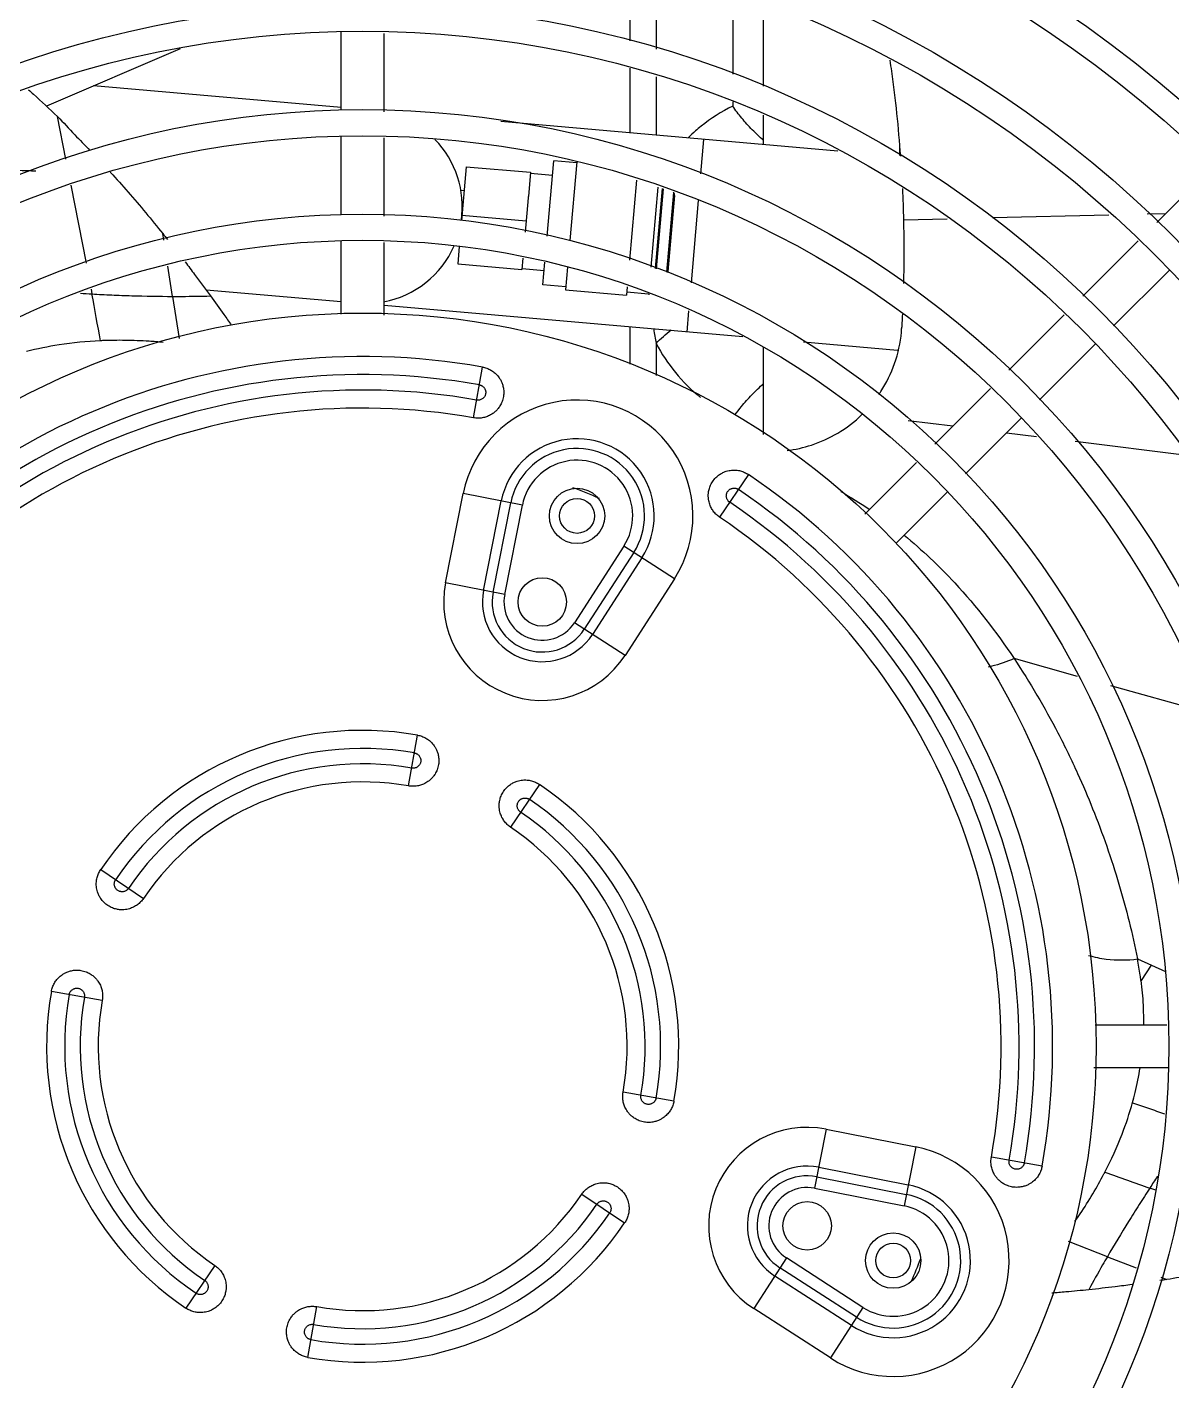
# Model space of a CAD drawing. Header units: metres. Extents: x -367 to 374, y -238 to 224.
# Drawn here: x 347.6342 to 347.7656, y 176.5166 to 176.672 of the extents above; entities that cross this region are included whole.
import ezdxf
from ezdxf.enums import TextEntityAlignment as Align

# ---------------------------------------------------------------- set-up
doc = ezdxf.new("R2010")
doc.units = ezdxf.units.M
for name, color, linetype in [('ELE-ALIMENTADORES', 160, 'Continuous'), ('LA_BAU_BASES GERAIS_R00$0$ARQ-XREF-ATT', 8, 'Continuous'), ('LA_BAU_BASES GERAIS_R00$0$BASE', 253, 'Continuous'), ('LA_BAU_BASES GERAIS_R00$0$dutos', 31, 'Continuous')]:
    doc.layers.add(name, color=color, linetype=linetype)
doc.styles.add('LA_BAU_BASES GERAIS_R00$0$R60-125-RS', font='romans.shx', dxfattribs={"height": 0.19})
doc.styles.add('LA_BAU_BASES GERAIS_R00$0$R80-100-RS', font='romans.shx', dxfattribs={"height": 0.203})

# ---------------------------------------------------------------- blocks, each defined once
blk = doc.blocks.new('LA_BAU_BASES GERAIS_R00$0$A$C2E3D5B4E')
at = {"layer": 'LA_BAU_BASES GERAIS_R00$0$dutos', "color": 251}
for p, q in [((-19.04662414992026, -1.270254784351152), (-19.04662414992026, -1.279582941322985)), ((-19.04361894779549, -1.271118667600319), (-19.04361894714521, -1.280564435826534)), ((-19.03482820837462, -1.273989709280556), (-19.03482820837462, -1.283435477293722)), ((-19.03129267446866, -1.284785003466311), (-19.03129267446866, -1.275144409097891)), ((-19.07973150923362, -1.287538626873754), (-19.07973150923362, -1.278551494588271)), ((-19.07483150923463, -1.287746977671702), (-19.07483150923463, -1.278759845386219)), ((-19.09822132475847, -1.280516062973618), (-19.11357418188936, -1.287096305945568)), ((-19.04662414992026, -1.28273153066101), (-19.04662414992026, -1.290161297460315)), ((-19.07973150923362, -1.287264778841461), (-19.1081635334117, -1.284777299044606)), ((-19.04361894692693, -1.283713025235727), (-19.04361894646308, -1.290424218694568)), ((-19.03482820837462, -1.286584066631519), (-19.03482820837462, -1.287081193378015)), ((-19.11134493581494, -1.293181338794682), (-19.11229153057457, -1.288285074865314)), ((-19.0227827770118, -1.292247147312935), (-19.06143169008055, -1.288865805561443)), ((-19.03129267446866, -1.291502627757097), (-19.03129267446866, -1.288112568791746)), ((-19.07973150923362, -1.29952146992099), (-19.07973150923362, -1.290534337635734)), ((-19.07483150923463, -1.299729820718937), (-19.07483150923463, -1.290742688433681)), ((-19.0384706109412, -1.294840231691694), (-19.03812630202674, -1.29090476281516)), ((-19.01570248643247, -1.291600480996465), (-19.01570248643247, -1.292749787130731)), ((-19.06540329599147, -1.294039344174678), (-19.06594365122737, -1.300215632809056)), ((-19.06540329599147, -1.294039344174678), (-19.05803145522577, -1.294684296671392)), ((-19.05611136434482, -1.301995526251574), (-19.05535606734384, -1.293362442033583)), ((-19.05271615139236, -1.293593404752016), (-19.05535606734384, -1.293362442033583)), ((-19.05270683151366, -1.29348687805458), (-19.05349771864303, -1.302526759282898)), ((-18.9861831830799, -1.3004259551887), (-18.97982263207405, -1.294065404185574)), ((-19.05803145522577, -1.294684296671392), (-19.05827307769096, -1.297446054074669)), ((-19.05804017079981, -1.294783916141284), (-19.05549987431777, -1.295006163285677)), ((-19.04586274140593, -1.295574562836634), (-19.04666618179044, -1.304757928482275)), ((-19.11076246770472, -1.296164121738173), (-19.10901568242616, -1.305112708743479)), ((-19.06601675611591, -1.296746177921875), (-19.0656429742844, -1.296778879595138)), ((-19.04342290681279, -1.296371408979383), (-19.04422634720186, -1.305554774625477)), ((-19.04293493989508, -1.296530778208478), (-19.04373838028414, -1.305714143854118)), ((-19.04279201769577, -1.29657745637445), (-19.04359545808029, -1.305760822019863)), ((-19.04161712711038, -1.29699839259473), (-19.04241740173029, -1.30614557337293)), ((-19.04150205198357, -1.297363364271575), (-19.04226409987268, -1.306073611497993)), ((-19.04166014691009, -1.296947123594407), (-19.04161712711038, -1.29699839259473)), ((-19.05828668487766, -1.297601584922347), (-19.05863119665946, -1.301539372655895)), ((-19.03956812332262, -1.307384855639782), (-19.03873842440271, -1.297901353573423)), ((-19.06589136815137, -1.299618034484126), (-19.05851952738567, -1.30026298698084)), ((-19.01523257707731, -1.30014174311799), (-19.01021062825885, -1.30001702453427)), ((-19.00501501764802, -1.299887993111668), (-18.99167458672446, -1.299556687533993)), ((-18.98728635850739, -1.299447707173556), (-18.98515192699188, -1.299394699101583)), ((-19.10010153002213, -1.302478812462766), (-19.10022218348013, -1.301712211033362)), ((-19.07973150923362, -1.310956865347805), (-19.07973150923362, -1.302525903201683)), ((-19.07483150923463, -1.311089066434931), (-19.07483150923463, -1.302725531481599)), ((-19.06620561241334, -1.303209862865913), (-19.06637944031127, -1.305196724793802)), ((-18.99466391774831, -1.308906689859384), (-18.988303366747, -1.302546138856258)), ((-19.05889315784543, -1.304533602712752), (-19.05900759954557, -1.305841677289834)), ((-19.05660239446343, -1.307608026215973), (-19.05637332553079, -1.30498975630843)), ((-19.09908750463865, -1.308921672203667), (-19.09963489928623, -1.305443665652717)), ((-19.06637944031127, -1.305196724793802), (-19.05900759954557, -1.305841677289834)), ((-19.05899888397153, -1.305742057820396), (-19.05645858748949, -1.305964304964107)), ((-19.05376553210453, -1.305587881164854), (-19.05399298302336, -1.308187657078577)), ((-18.99113165415338, -1.312304072719314), (-18.98476383551633, -1.305936254081814)), ((-19.10844722075262, -1.308100880453537), (-19.10834329733598, -1.30864716357263)), ((-19.07973150923362, -1.30954957923467), (-19.09523996587404, -1.308192765089586)), ((-19.0539624785165, -1.307838988934407), (-19.05660239446343, -1.307608026215973)), ((-19.05399298302336, -1.308187657078577), (-19.04701962013996, -1.308797747277993)), ((-19.04693399525195, -1.307819050364458), (-19.04701962013996, -1.308797747277993)), ((-19.09908772572771, -1.308921556620533), (-19.09835091251034, -1.313739899307791)), ((-19.0444986288835, -1.308666968490513), (-19.04698911562855, -1.308449079133595)), ((-19.04449416066336, -1.308615896506751), (-19.0444986288835, -1.308666968490513)), ((-19.03366652617615, -1.313579743037678), (-19.07483150923463, -1.309978273685999)), ((-19.04006115951825, -1.313020285113168), (-19.03984737736346, -1.310576743918944)), ((-19.00314465242127, -1.317387424530068), (-18.99678410141541, -1.311026873526941)), ((-19.04662414992026, -1.312446097853979), (-19.04662414992026, -1.316686790396659)), ((-19.04361895172451, -1.314315370394468), (-19.0436189508514, -1.318014250205977)), ((-19.01593035974793, -1.315131456534971), (-19.02671530126236, -1.314187896415149)), ((-18.99962207900126, -1.320794497569466), (-18.99325426036421, -1.314426678931966)), ((-19.03129267446866, -1.324756610694919), (-19.03129267446866, -1.3147330913975)), ((-19.06456317633138, -1.32285985441257), (-19.06353585986062, -1.317033653174065)), ((-19.01162538708968, -1.32586815920007), (-19.00526483608837, -1.319507608197171)), ((-19.0146863824807, -1.323153801556316), (-19.00955459318675, -1.323797365298731)), ((-19.00811250385368, -1.329284922419163), (-19.00174468521664, -1.322917103781663)), ((-19.00339713661788, -1.324569555185633), (-18.99995817010358, -1.32500082662699)), ((-18.99554075033529, -1.325554803109014), (-18.98271642574991, -1.327163065803632)), ((-19.01968088815147, -1.333923660263451), (-19.01374557075678, -1.327988342868309)), ((-19.03301689507452, -1.329364115332908), (-19.03632512490412, -1.334268767755191)), ((-19.06776580314408, -1.341803411383751), (-19.0657383160501, -1.331541257804645)), ((-19.05896099665961, -1.33288024844677), (-19.0657383160501, -1.331541257804645)), ((-19.01608030111811, -1.337252719685409), (-19.01023511006451, -1.331407528631814)), ((-19.06340680380845, -1.342664616085301), (-19.06137931670992, -1.332402462505968)), ((-19.06231513572629, -1.342880296246847), (-19.06028764863231, -1.332618142668423)), ((-19.06098848375359, -1.343142402026103), (-19.05896099665961, -1.33288024844677)), ((-19.04731574630341, -1.337585234996538), (-19.0529859850235, -1.346375621385221)), ((-19.0415104096669, -1.34132996737975), (-19.04731574630341, -1.337585234996538)), ((-19.04617935876695, -1.338318261775555), (-19.05184959748703, -1.347108648164237)), ((-19.04524425443606, -1.338921450820578), (-19.05091449315614, -1.347711837209033)), ((-19.06098848375359, -1.343142402026103), (-19.06776580314408, -1.341803411383751)), ((-19.0415104096669, -1.34132996737975), (-19.04718064838698, -1.350120353768204)), ((-19.04718064838698, -1.350120353768204), (-19.0529859850235, -1.346375621385221)), ((-18.99524877260001, -1.352538580065527), (-19.00254533911402, -1.350485219744257)), ((-18.98005374248123, -1.356814683335131), (-18.99145001507031, -1.353607605882814)), ((-19.07201268315612, -1.365108107016511), (-19.07098536668082, -1.359281905778687)), ((-19.05700627063334, -1.364929827195454), (-19.06031450046294, -1.369834479617964)), ((-19.10734078661017, -1.374713865971842), (-19.10243613419107, -1.378022095802578)), ((-18.98837816023979, -1.384969726955376), (-18.98518787009061, -1.386408009652484)), ((-18.98680316042055, -1.38567692228861), (-18.98796565920429, -1.387449289913718)), ((-19.10716250679025, -1.389720278493485), (-19.11298870802648, -1.388692962020002)), ((-18.99324927000771, -1.39253910457245), (-18.98502964954923, -1.39253910457245)), ((-18.99338147109711, -1.397439104572811), (-18.98490319894472, -1.397439104572811)), ((-19.04157431044177, -1.401285247125941), (-19.04740051167801, -1.400257930652231)), ((-19.02409581604525, -1.404504810661081), (-19.02543480668692, -1.41128213005203)), ((-19.02409581604525, -1.404504810661081), (-19.01383366246728, -1.406532297755973)), ((-19.01383366246728, -1.406532297755973), (-19.01517265310895, -1.413309617147149)), ((-18.99932605783442, -1.408734753947726), (-19.0051522590752, -1.407707437474244)), ((-19.02495702074839, -1.408863809999445), (-19.01469486716587, -1.410891297094565)), ((-19.02517270090948, -1.409955478079326), (-19.01491054733151, -1.411982965175127)), ((-19.05212688427719, -1.411956113342683), (-19.04722223185809, -1.415264343174101)), ((-19.02543480668692, -1.41128213005203), (-19.01517265310895, -1.413309617147149)), ((-18.98627097470262, -1.411506164592709), (-18.98697837165537, -1.411259423075251)), ((-18.99184378865493, -1.419137783966278), (-18.99631262206776, -1.417395071523231)), ((-19.09424851800532, -1.420143729527979), (-19.09755674783491, -1.425048381949807)), ((-19.02866802604558, -1.419284628782577), (-19.03241275843038, -1.425089965418181)), ((-19.01987763965872, -1.424954867502663), (-19.02866802604558, -1.419284628782577)), ((-18.99184399929391, -1.419137917776141), (-18.98852145468163, -1.42041703321496)), ((-19.02121385548207, -1.427026359369563), (-19.03000424186894, -1.421356120649477)), ((-19.02061066643591, -1.426091255040944), (-19.02940105282732, -1.420421016320859)), ((-18.98570801768665, -1.42150015206397), (-18.98503308646605, -1.421759987533903)), ((-19.08357765178744, -1.430696303366574), (-19.08255033531213, -1.424870102129432)), ((-19.02362237204352, -1.430760204137584), (-19.03241275843038, -1.425089965418181)), ((-19.01987763965872, -1.424954867502663), (-19.02362237204352, -1.430760204137584))]:
    blk.add_line(p, q, dxfattribs=at)
for centre, radius in [((-19.0772815092364, -1.39498910457263), 0.27), ((-19.0772815092364, -1.39498910457263), 0.2605), ((-19.0772815092364, -1.39498910457263), 0.251), ((-19.0772815092364, -1.39498910457263), 0.2415), ((-19.0772815092364, -1.39498910457263), 0.232), ((-19.0772815092364, -1.39498910457263), 0.2225), ((-19.0772815092364, -1.39498910457263), 0.213), ((-19.0772815092364, -1.39498910457263), 0.2035), ((-19.0772815092364, -1.39498910457263), 0.194), ((-19.0772815092364, -1.39498910457263), 0.1845), ((-19.0772815092364, -1.39498910457263), 0.175), ((-19.0772815092364, -1.39498910457263), 0.166), ((-19.0772815092364, -1.39498910457263), 0.163), ((-19.0772815092364, -1.39498910457263), 0.1555), ((-19.0772815092364, -1.39498910457263), 0.1525), ((-19.0772815092364, -1.39498910457263), 0.1435), ((-19.0772815092364, -1.39498910457263), 0.1405), ((-19.0772815092364, -1.39498910457263), 0.1315), ((-19.0772815092364, -1.39498910457263), 0.1285), ((-19.0772815092364, -1.39498910457263), 0.1195), ((-19.0772815092364, -1.39498910457263), 0.1165), ((-19.0772815092364, -1.39498910457263), 0.1075), ((-19.0772815092364, -1.39498910457263), 0.1045), ((-19.0772815092364, -1.39498910457263), 0.09550000000000002), ((-19.0772815092364, -1.39498910457263), 0.0925), ((-19.0772815092364, -1.39498910457263), 0.08414999999999999), ((-19.05268858637692, -1.334119484520386), 0.003175), ((-19.05268858637692, -1.334119484520386), 0.002), ((-19.05667814659546, -1.343993992572166), 0.00278), ((-19.02628639723525, -1.415592467210615), 0.00278), ((-19.01641188918029, -1.419582027430522), 0.003175), ((-19.01641188918029, -1.419582027430522), 0.002)]:
    blk.add_circle(centre, radius, dxfattribs=at)
for centre, radius, start, end in [((-19.0772815092364, -1.39498910457263), 0.267, 270.523748234, 269.4720482753758), ((-19.0772815092364, -1.39498910457263), 0.2575, 270, 269.4531568686496), ((-19.0772815092364, -1.39498910457263), 0.248, 270.5646566454308, 269.4306987527717), ((-19.0772815092364, -1.39498910457263), 0.2385, 270.5872407352796, 269.4081146444449), ((-19.0772815092364, -1.39498910457263), 0.229, 270.6116985932904, 269.3836568177744), ((-19.0772815092364, -1.39498910457263), 0.2195, 270.6422020356773, 269.3617408688608), ((-19.0772815092364, -1.39498910457263), 0.21, 270.6672528398158, 269.3281025206974), ((-19.0772815092364, -1.39498910457263), 0.2005, 270.6989783826626, 269.2963770513103), ((-19.0772815092364, -1.39498910457263), 0.191, 270.7338598269808, 269.2614955715197), ((-19.0772815092364, -1.39498910457263), 0.1815, 270.7723927668373, 269.2229626426426), ((-19.0772815092364, -1.39498910457263), 0.172, 270.8151822730601, 269.1801731402837), ((-19.07694912929992, -1.298650605739738), 0.0111, 351.9054024376795, 44.22375733511817), ((-19.04200014933076, -1.297319786399555), 0.0005, 354.9999999972195, 39.99999998505467), ((-19.07694912929992, -1.298650605739738), 0.0111, 280.7068104577494, 336.2336598684887), ((-19.04276219721987, -1.306030033626655), 0.0005, 341.6057042890323, 354.9999999972195), ((-19.0444550510133, -1.308168871141504), 0.0005, 264.999999978318, 280.797574717782), ((-19.0772815092364, -1.39498910457263), 0.0791580398915, 80.00000002444116, 146.000000004825), ((-19.0772815092364, -1.39498910457263), 0.0770874119675, 80.00000002444116, 146.000000004825), ((-19.0772815092364, -1.39498910457263), 0.0753125880325, 80.00000002444116, 146.000000004825), ((-19.0772815092364, -1.39498910457263), 0.0732419601085, 80.00000002444116, 146.000000004825), ((-19.05268858637692, -1.334119484520386), 0.013301980964, 327.1759609503907, 168.8240390550297), ((-19.05268858637692, -1.334119484520386), 0.008858722163, 327.1759609503907, 168.8240390550297), ((-19.05268858637692, -1.334119484520386), 0.007745952137999999, 327.1759609503907, 168.8240390550297), ((-19.05268858637692, -1.334119484520386), 0.006393655981, 327.1759609503907, 168.8240390550297), ((-19.0772815092364, -1.39498910457263), 0.0791580398915, 350.0000000033019, 55.99999997957334), ((-19.0772815092364, -1.39498910457263), 0.0684999989975, 66.61869470386831, 69.3792686508457), ((-19.0772815092364, -1.39498910457263), 0.0770874119675, 350.0000000033019, 55.99999997957334), ((-19.0772815092364, -1.39498910457263), 0.0753125880325, 350.0000000033019, 55.99999997957334), ((-19.0772815092364, -1.39498910457263), 0.0732419601085, 350.0000000033019, 55.99999997957334), ((-19.05667814659546, -1.343993992572166), 0.011301980964, 168.8240390550297, 327.1759609503907), ((-19.05667814659546, -1.343993992572166), 0.006858722163, 168.8240390550297, 327.1759609503907), ((-19.05667814659546, -1.343993992572166), 0.005745952138000001, 168.8240390550297, 327.1759609503907), ((-19.05667814659546, -1.343993992572166), 0.004393655981, 168.8240390550297, 327.1759609503907), ((-19.0772815092364, -1.39498910457263), 0.0362580398915, 80.00000002444116, 146.000000004825), ((-19.0772815092364, -1.39498910457263), 0.0341874119675, 79.99999997311448, 146.000000004825), ((-19.0772815092364, -1.39498910457263), 0.0324125880325, 79.99999997311448, 146.000000004825), ((-19.0772815092364, -1.39498910457263), 0.0303419601085, 80.00000002444116, 146.000000004825), ((-19.0772815092364, -1.39498910457263), 0.0362580398915, 350.0000000033019, 55.99999997957334), ((-19.0772815092364, -1.39498910457263), 0.0341874119675, 349.9999999968909, 56.0000000228032), ((-19.0772815092364, -1.39498910457263), 0.0324125880325, 349.9999999968909, 56.0000000228032), ((-19.0772815092364, -1.39498910457263), 0.0303419601085, 350.0000000033019, 55.99999997957334), ((-19.0772815092364, -1.39498910457263), 0.0362580398915, 170.0000000033019, 235.9999999795733), ((-19.0772815092364, -1.39498910457263), 0.0341874119675, 169.9999999968909, 236.0000000228032), ((-19.0772815092364, -1.39498910457263), 0.0324125880325, 169.9999999968909, 236.0000000228032), ((-19.0772815092364, -1.39498910457263), 0.0303419601085, 170.0000000033019, 235.9999999795733), ((-19.02628639723525, -1.415592467210615), 0.011301980964, 78.82403903966878, 237.1759609397926), ((-19.01641188918029, -1.419582027430522), 0.013301980964, 237.1759609397926, 78.82403903966878), ((-19.02628639723525, -1.415592467210615), 0.006858722163, 78.82403903966878, 237.1759609397926), ((-19.02628639723525, -1.415592467210615), 0.005745952138000001, 78.82403903966878, 237.1759609397926), ((-19.0772815092364, -1.39498910457263), 0.0303419601085, 260.000000024441, 326.000000004825), ((-19.02628639723525, -1.415592467210615), 0.004393655981, 78.82403903966878, 237.1759609397926), ((-19.01641188918029, -1.419582027430522), 0.008858722163, 237.1759609397926, 78.82403903966878), ((-19.01641188918029, -1.419582027430522), 0.007745952137999999, 237.1759609397926, 78.82403903966878), ((-19.0772815092364, -1.39498910457263), 0.0324125880325, 259.9999999731145, 326.000000004825), ((-19.01641188918029, -1.419582027430522), 0.006393655981, 237.1759609397926, 78.82403903966878), ((-19.0772815092364, -1.39498910457263), 0.0362580398915, 260.000000024441, 326.000000004825), ((-19.0772815092364, -1.39498910457263), 0.0341874119675, 259.9999999731145, 326.000000004825), ((-19.0772815092364, -1.39498910457263), 0.0684999989975, 336.8309011192745, 339.1682675026882)]:
    blk.add_arc(centre, radius, start, end, dxfattribs=at)
for points, start_tangent, end_tangent in [([(-19.01679567066958, -1.281816913615501), (-19.01661454072519, -1.28308860957776), (-19.01558773783245, -1.292821769470436)], (0.1451658154429794, -0.9894073407989122), (0.07277672455380634, -0.9973482583146268)), ([(-19.11561541978836, -1.285205492809098), (-19.11505726562291, -1.28572177367613), (-19.11229153127033, -1.288285075419651)], (0.7318848000542868, -0.6814283817463849), (0.7121742659950738, -0.7020027171274895)), ([(-19.03482820837462, -1.287081193378015), (-19.03846145922353, -1.289404013161118)], (-0.8954362904092739, -0.4451896784720852), (-0.7796243181266954, -0.6262474930772063)), ([(-19.03378622776154, -1.288464475223179), (-19.03482820837462, -1.287079313406309)], (-0.6384770668482429, 0.7696408481290897), (-0.5583899361972005, 0.8295786154148903)), ([(-19.11229153057457, -1.288285074865314), (-19.11032079989263, -1.290367922642588), (-19.10857440904374, -1.292171000131646)], (0.7124460953680432, -0.7017268422932311), (0.6970201365247103, -0.7170515527345814)), ([(-19.03846145922353, -1.289404013161118), (-19.03908751973313, -1.289928487333043)], (-0.7796243179498713, -0.6262474932973369), (-0.7531825528854009, -0.6578115551045227)), ([(-19.03129267446866, -1.291045604898216), (-19.03257461103885, -1.289808657835181), (-19.03378622776154, -1.288464475223179)], (-0.7408356676336142, 0.6716863208089451), (-0.6384770668042123, 0.7696408481656166)), ([(-19.03908751973313, -1.289928487333043), (-19.03990073786781, -1.290679636977245)], (-0.7531825526575009, -0.6578115553654642), (-0.7154364106988161, -0.6986778529811826)), ([(-19.12038235461887, -1.294341729430641), (-19.11576533391462, -1.294488317291041), (-19.11479649474722, -1.294511674326202)], (0.9993052354853004, -0.03726991188168642), (0.9997446224519211, -0.02259844858537557)), ([(-19.1063224081804, -1.29456527581641), (-19.10620963178326, -1.294689193944293)], (0.6735755270308084, -0.7391184001127078), (0.6725809474464908, -0.7400235598492666)), ([(-19.10620963178326, -1.294689193944293), (-19.10419507336564, -1.29695207923686), (-19.10215793485486, -1.299331339993557), (-19.10022218399399, -1.301712211438542)], (0.672580946810057, -0.7400235604276985), (0.6277072856340143, -0.7784494611482354)), ([(-19.01536245470788, -1.296541888605304), (-19.0152325180693, -1.300141741700543)], (0.04808313775329611, -0.9988433369972478), (0.02402512025198642, -0.9997113551405115)), ([(-19.05827307769096, -1.297446054074669), (-19.05827988128431, -1.297523819498281), (-19.05828668487766, -1.297601584922347)], (-0.08715574284409044, -0.996194698083309), (-0.08715574284409044, -0.996194698083309)), ([(-19.01523396963194, -1.300142261895587), (-19.01523381810102, -1.30745441994776)], (0.02402575457355955, -0.9997113398962578), (-0.02374521812717243, -0.999718042558047)), ([(-19.10022218348013, -1.301712211033362), (-19.09968409396834, -1.302379316291251)], (0.6272648479614218, -0.778806015970559), (0.627868071820628, -0.7783197828580787)), ([(-19.09764069194034, -1.304971939577342), (-19.09655678424451, -1.306409054830226), (-19.09473601842501, -1.30887539243912)], (0.6063176734329597, -0.7952225341895455), (0.5839301495350327, -0.8118039051790736)), ([(-19.10966206047442, -1.308571378503245), (-19.10834278898301, -1.308647196286472)], (0.9982177645380341, -0.05967658301788079), (0.9984977099948186, -0.05479345887150674)), ([(-19.10736334578496, -1.314014436324385), (-19.10834274434501, -1.308647434923103)], (-0.1748197181173242, 0.9846004601651267), (-0.1838214303553523, 0.9829596541781928)), ([(-19.10834274434501, -1.308647434923103), (-19.10607858528374, -1.308759359681915), (-19.10378320537939, -1.308844212266365), (-19.09908772572771, -1.308921556620533)], (0.9984976326712411, -0.05479486791595885), (0.9999965828643533, -0.002614241690520945)), ([(-19.09908651479009, -1.308921674414876), (-19.09800895880517, -1.308920550404935), (-19.09473601922537, -1.308874975172046)], (0.9999975121738549, -0.002230615632693729), (0.9997267825963493, 0.02337434832357698)), ([(-19.09473600866613, -1.308875426808925), (-19.09320548452479, -1.311019251479308), (-19.09234937733936, -1.312236497774563)], (0.5914529333155265, -0.8063395238188807), (0.5715459760693483, -0.8205700440784661)), ([(-19.01535695452503, -1.310969037276379), (-19.0154049660182, -1.311941312029319), (-19.01543286369042, -1.312456787543567)], (-0.0462320379036121, -0.9989307276639753), (-0.05567900291671195, -0.9984487210839628)), ([(-19.04389306786152, -1.312687028447215), (-19.04361895406646, -1.314315327997235)], (0.1604023730623141, -0.98705171025432), (0.1705168315897997, -0.9853547635976475)), ([(-19.04361899381593, -1.314315404002571), (-19.04188765349909, -1.312778181875444)], (0.6881614885494289, 0.7255575550412485), (0.7955332425728645, 0.6059099437717657)), ([(-19.01546983818344, -1.313014670451764), (-19.01544431923094, -1.312641995601496), (-19.01543473058746, -1.312456664443459)], (0.08376160816919288, 0.9964858217741539), (0.04829614314687977, 0.9988330604045584)), ([(-19.10736336437049, -1.314014119917317), (-19.11211886222782, -1.314489792100801), (-19.11584101934432, -1.315261506373815)], (-0.9989734533248942, -0.04529944317688021), (-0.9679807991140966, -0.2510242469293251)), ([(-19.10018291522329, -1.31420539964364), (-19.10178817478163, -1.314078344658753), (-19.10450407724647, -1.313971470128934), (-19.10711368309558, -1.314005813265737), (-19.10736325162043, -1.314016505716324)], (-0.9956735106555261, 0.09292071985784522), (-0.9989663804656289, -0.04545515041665219)), ([(-19.04361895172451, -1.314315370394468), (-19.04139206547961, -1.317671302233691), (-19.03853479010331, -1.320515007135725)], (0.4666244234557926, -0.8844555655512318), (0.7764822386511607, -0.6301391378570941)), ([(-19.01804426960234, -1.320169196605718), (-19.01781784563036, -1.319827362138028), (-19.01625756245403, -1.316635442875338), (-19.01546983818344, -1.313014670451764)], (0.5634728049721932, 0.8261346125521971), (0.08376160827514388, 0.9964858217652479)), ([(-19.06353585986062, -1.317033653174065), (-19.06329203898758, -1.317087343800438), (-19.06304971641612, -1.317162800445146), (-19.06281378014364, -1.317259198986847), (-19.06258952829057, -1.317374122895842), (-19.06237759955411, -1.317506530892103), (-19.06217718923153, -1.317656691802256), (-19.06198637635634, -1.317826978769006), (-19.0618025630888, -1.318022905560099), (-19.06162034927229, -1.318258814928583), (-19.06144150039972, -1.318550958924504), (-19.06128011917781, -1.318907319713105), (-19.06115583104247, -1.319333099897165), (-19.06109355058697, -1.319836070276494), (-19.0611290753227, -1.320416836323091), (-19.06128679393214, -1.321003800388496), (-19.06152793239153, -1.321493234123352), (-19.06179754829418, -1.32186472802772), (-19.06207414733808, -1.32214855077649), (-19.06234401809479, -1.322363625431706), (-19.06259634719981, -1.322523242331215), (-19.06283577855129, -1.322644314973047), (-19.06307321838676, -1.32273903568688), (-19.0633129967332, -1.322811633492336), (-19.06355750363809, -1.322863587990184), (-19.06380752736959, -1.322894878555132), (-19.06406217838276, -1.322904766531508), (-19.06431569277311, -1.322892793701556), (-19.06456317633138, -1.32285985441257)], (0.9848077849097546, -0.1736479967668577), (-0.984807723246278, 0.1736483464778239)), ([(-19.06389542062379, -1.319072823607428), (-19.06379145359688, -1.31909769388966), (-19.06368903719022, -1.319135857056779), (-19.06359723216292, -1.319183250401181), (-19.06351860102541, -1.319235679207793), (-19.06339494115082, -1.319347563486133), (-19.06330126643434, -1.319469658996866), (-19.0632203865257, -1.319630461477743), (-19.06318777466049, -1.319734861755649), (-19.06316649545852, -1.319858600526629), (-19.06316407717577, -1.320005867011957), (-19.06319094523633, -1.32017114771287), (-19.06324507533691, -1.320321416058221), (-19.0633103328687, -1.320437778411758), (-19.0633778118231, -1.3205266767838), (-19.06344519100139, -1.320596591278616), (-19.06357294772215, -1.320695339579459), (-19.06371231272396, -1.320767602461217), (-19.06388570331865, -1.32081891473689), (-19.06398815551847, -1.320832041675146), (-19.06409742852838, -1.32083287150266), (-19.0642036155682, -1.320820683978752)], (0.9848078587357669, -0.1736475780777662), (-0.9848076523262712, 0.1736487486842864)), ([(-19.03456787203277, -1.322524241661256), (-19.03383538816024, -1.321573565424103), (-19.03262351792046, -1.320220349670933), (-19.03129267446866, -1.318932705729992)], (0.5824720026303377, 0.8128507649942909), (0.7407954852326337, 0.6717306372787732)), ([(-19.0285940201934, -1.326614197265997), (-19.02578157391554, -1.325984947273753), (-19.0227756821937, -1.324618583359722), (-19.01999448755896, -1.322489299060805)], (0.992261589544093, 0.1241649625112893), (0.7176317995406521, 0.6964227166657083)), ([(-19.03632512490412, -1.334268767755191), (-19.0365260284093, -1.334120548045519), (-19.03671671011261, -1.333953053501034), (-19.03689303980309, -1.33376902512299), (-19.03705116030005, -1.333572825462568), (-19.03719091165067, -1.333365665556528), (-19.03731291964641, -1.333146972516886), (-19.03741797393332, -1.332913797043318), (-19.03750620510118, -1.332660045422188), (-19.03757671271842, -1.3323704184549), (-19.03762127362506, -1.332030787243355), (-19.03762375771885, -1.331639595807872), (-19.03756412017765, -1.331200073715024), (-19.03741643972489, -1.330715255666462), (-19.03714776742754, -1.330199148693907), (-19.03676494451838, -1.329727080276086), (-19.03634558293697, -1.329378040158815), (-19.03594817637122, -1.329148326257553), (-19.03558004945944, -1.329001544240498), (-19.03524603150936, -1.32891483009206), (-19.03495059536135, -1.328871644292065), (-19.03468261925491, -1.328858424433463), (-19.03442718079214, -1.328868468237204), (-19.03417860418494, -1.328899673480635), (-19.03393410421495, -1.328951660602968), (-19.03369296914798, -1.329024769063551), (-19.03345631207367, -1.329119311844977), (-19.03322958493982, -1.329233363163382), (-19.03301689507452, -1.329364115332908)], (-0.8290376752743186, 0.5591927511831258), (0.8290374766918092, -0.5591930455938076)), ([(-19.03516724446627, -1.332552139407142), (-19.03525210741145, -1.332487132075073), (-19.03533014710001, -1.33241061178154), (-19.03539473855426, -1.332329975337814), (-19.03544524695599, -1.332250097074564), (-19.035512708439, -1.332097588698105), (-19.03554862383453, -1.33194794795844), (-19.03555710704632, -1.331768150760979), (-19.03554443604344, -1.331659511921259), (-19.0355135464747, -1.331537815897434), (-19.03545585700749, -1.331402297663942), (-19.03536408609989, -1.331262234454869), (-19.03525351614599, -1.331146974186311), (-19.03514657159258, -1.331067214515258), (-19.03504876827037, -1.33101344797609), (-19.03495877754403, -1.33097698348746), (-19.03480190141772, -1.330938735766438), (-19.03464519319323, -1.330929405191171), (-19.03446592242426, -1.330953053402197), (-19.03436698847281, -1.330982732411883), (-19.03426682508916, -1.331026419664056), (-19.03417477551693, -1.331080743680957)], (-0.8290379130700787, 0.5591923986361121), (0.8290372482299089, -0.559193384302229)), ([(-19.02243286775638, -1.331317303013464), (-19.01915293081993, -1.333359254938102)], (0.8677739383649788, -0.4969591450959868), (0.8290378304785316, -0.5591925210832575)), ([(-19.01516191342716, -1.336330726937547), (-19.00934437565093, -1.341812485842809), (-19.00254702075154, -1.350486327465603)], (0.7738017912308696, -0.6334278079528066), (0.554170767716459, -0.8324030034836194)), ([(-19.00254595606066, -1.350485593714836), (-19.00510724481728, -1.351379906221553), (-19.00552006231146, -1.351476128511138)], (-0.9149399836754047, -0.403589923402518), (-0.977646636705944, -0.210254735351088)), ([(-19.0025459137737, -1.350485602329343), (-18.99752232662331, -1.359008449548298), (-18.99524923068066, -1.363686315225266)], (0.554178533291508, -0.8323978335140433), (0.4127917444859126, -0.9108254364499693)), ([(-19.07098536668082, -1.359281905778687), (-19.07074154581233, -1.35933559640506), (-19.07049922324086, -1.359411053049087), (-19.07026328696838, -1.359507451591242), (-19.07003903511531, -1.359622375500464), (-19.06982710637885, -1.359754783496498), (-19.06962669605173, -1.359904944406196), (-19.06943588317654, -1.360075231372946), (-19.069252069909, -1.360271158164039), (-19.06906985609703, -1.360507067532524), (-19.06889100722447, -1.360799211529127), (-19.06872962600255, -1.361155572317045), (-19.06860533786266, -1.36158135250156), (-19.06854305740717, -1.362084322880435), (-19.06857858214289, -1.362665088927486), (-19.06873630075233, -1.363252052992891), (-19.06897743921172, -1.363741486727292), (-19.06924705511892, -1.36411298063166), (-19.06952365415827, -1.36439680338043), (-19.06979352491953, -1.364611878035873), (-19.07004585402456, -1.364771494935837), (-19.07028528537603, -1.36489256757767), (-19.07052272520696, -1.36498728829082), (-19.0707625035534, -1.365059886096958), (-19.07100701045829, -1.365111840594579), (-19.07125703418978, -1.365143131159527), (-19.07151168520295, -1.365153019135221), (-19.07176519959785, -1.365141046305951), (-19.07201268315612, -1.365108107016511)], (0.9848077849097546, -0.1736479967668577), (-0.984807723246278, 0.1736483464778239)), ([(-19.07134492744854, -1.36132107621205), (-19.07124096042162, -1.361345946494055), (-19.07113854401496, -1.361384109660946), (-19.07104673898766, -1.361431503005576), (-19.0709681078456, -1.361483931812188), (-19.07084444797101, -1.361595816090073), (-19.07075077325453, -1.361717911600806), (-19.07066989334589, -1.361878714081683), (-19.07063728148523, -1.361983114359361), (-19.07061600227871, -1.362106853130342), (-19.07061358399596, -1.362254119615898), (-19.07064045205652, -1.36241940031681), (-19.0706945821571, -1.362569668662388), (-19.07075983968889, -1.362686031015699), (-19.07082731864784, -1.362774929388422), (-19.07089469782159, -1.362844843882556), (-19.07102245454689, -1.362943592183399), (-19.07116181954871, -1.363015855065612), (-19.07133521013884, -1.36306716734083), (-19.07143766233867, -1.363080294279087), (-19.07154693535313, -1.363081124107055), (-19.0716531223884, -1.363068936583147)], (0.9848078587357669, -0.1736475780777662), (-0.9848076524237942, 0.1736487481312069)), ([(-18.99524923068066, -1.363686315225266), (-18.99352906786726, -1.36771850158101)], (0.4127917444894227, -0.9108254364483784), (0.3719208208085946, -0.9282644574953095)), ([(-19.06031450046294, -1.369834479617964), (-19.06051540396811, -1.36968625990761), (-19.06070608567143, -1.36951876536358), (-19.0608824153619, -1.369334736985763), (-19.06104053585887, -1.369138537324659), (-19.06118028720948, -1.368931377419074), (-19.06130229520522, -1.368712684379432), (-19.06140734949213, -1.368479508905864), (-19.06149558065999, -1.368225757284279), (-19.06156608827723, -1.367936130317673), (-19.06161064918388, -1.367596499106583), (-19.06161313327766, -1.367205307669963), (-19.06155349573646, -1.366765785577115), (-19.06140581528371, -1.366280967529008), (-19.06113714298635, -1.365764860556908), (-19.06075432007719, -1.365292792138177), (-19.06033495849579, -1.364943752021361), (-19.05993755193003, -1.364714038120098), (-19.05956942501825, -1.364567256102589), (-19.05923540706817, -1.364480541954833), (-19.05893997092016, -1.364437356154156), (-19.05867199481372, -1.364424136296236), (-19.05841655635095, -1.364434180099295), (-19.05816797974376, -1.364465385343181), (-19.05792347977376, -1.364517372465741), (-19.05768234470679, -1.364590480926324), (-19.05744568763248, -1.364685023708432), (-19.05721896049863, -1.364799075026156), (-19.05700627063334, -1.364929827195454)], (-0.8290376752743186, 0.5591927511831258), (0.8290374766918092, -0.5591930455938076)), ([(-19.05915662002508, -1.368117851269915), (-19.05924148297481, -1.368052843937846), (-19.05931952265883, -1.367976323643632), (-19.05938411411307, -1.367895687200587), (-19.0594346225148, -1.36781580893711), (-19.05950208399781, -1.367663300560878), (-19.05953799939334, -1.367513659820531), (-19.05954648260513, -1.36733386262307), (-19.05953381160225, -1.367225223784487), (-19.05950292203352, -1.367103527759525), (-19.0594452325663, -1.366968009526943), (-19.05935346165415, -1.366827946317414), (-19.0592428917048, -1.366712686048857), (-19.05913594715139, -1.366632926378486), (-19.05903814382918, -1.366579159838864), (-19.05894815310285, -1.366542695350006), (-19.05879127697654, -1.366504447628529), (-19.05863456875204, -1.366495117053717), (-19.05845529798307, -1.366518765264743), (-19.05835636403162, -1.366548444274656), (-19.05825620064797, -1.366592131526829), (-19.05816415107574, -1.366646455543048)], (-0.8290379130700787, 0.5591923986361121), (0.8290372484525164, -0.5591933839722003)), ([(-18.99352792584659, -1.367718044005812), (-18.99050932012551, -1.376393780496699), (-18.98837674147353, -1.384969441580949)], (0.371928776022386, -0.928261270099367), (0.1971926274188061, -0.9803647625713952)), ([(-19.10243613419107, -1.378022095802578), (-19.10258435390142, -1.378222999305933), (-19.10275184844204, -1.378413681008794), (-19.10293587682327, -1.378590010699725), (-19.10313207648096, -1.378748131195778), (-19.10333923638655, -1.378887882546849), (-19.10355792942619, -1.379009890542591), (-19.10379110490021, -1.379114944830633), (-19.10404485652316, -1.37920317600009), (-19.10433448348749, -1.37927368361801), (-19.10467411470245, -1.379318244524654), (-19.10506530613611, -1.379320728616847), (-19.10550482823191, -1.379261091076103), (-19.10598964627889, -1.379113410620619), (-19.10650575324917, -1.37884473832645), (-19.10697782166744, -1.378461915415016), (-19.10732686178699, -1.378042553835428), (-19.10755657568779, -1.377645147267856), (-19.1077033577053, -1.37727702035744), (-19.1077900718542, -1.376943002407813), (-19.10783325765487, -1.376647566257986), (-19.10784647751052, -1.3763795901545), (-19.10783643370587, -1.376124151689453), (-19.10780522846517, -1.375875575082944), (-19.10775324134329, -1.375631075111585), (-19.10768013288043, -1.375389940046887), (-19.10758559009673, -1.375153282969848), (-19.10747153877901, -1.374926555835543), (-19.10734078661017, -1.374713865971842)], (-0.5591927511831258, -0.8290376752743186), (0.5591930455938076, 0.8290374766918092)), ([(-19.10415276253525, -1.376864215361991), (-19.10421776986959, -1.376949078311043), (-19.1042942901654, -1.377027117996192), (-19.10437492660685, -1.377091709452259), (-19.10445480487078, -1.377142217855578), (-19.10460731324429, -1.377209679335635), (-19.10475695398554, -1.377245594731846), (-19.10493675118369, -1.377254077941359), (-19.10504539002113, -1.377241406942346), (-19.10516708604655, -1.377210517370429), (-19.10530260428141, -1.377152827905945), (-19.10544266748866, -1.377061056994933), (-19.10555792775676, -1.376950487043985), (-19.10563768742713, -1.376843542490576), (-19.1056914539663, -1.37674573916928), (-19.10572791845561, -1.376655748442033), (-19.10576616617755, -1.376498872316631), (-19.1057754967519, -1.376342164089863), (-19.1057518485436, -1.376162893320441), (-19.10572216953051, -1.376063959370128), (-19.10567848227993, -1.375963795985797), (-19.10562415826143, -1.375871746412656)], (-0.5591923986361121, -0.8290379130700787), (0.5591933839722003, 0.8290372484525164)), ([(-18.99399837620103, -1.384552358045028), (-18.99196166162392, -1.384979546751481), (-18.98837717381093, -1.384968691123447)], (0.9557268776410107, -0.2942552214567565), (0.9926737071479896, 0.1208259539050584)), ([(-18.98798507204128, -1.387451836045273), (-18.98807086606348, -1.386838322779056), (-18.98839755570998, -1.384969721258074)], (-0.1300433479069963, 0.9915083094281862), (-0.1971139926743949, 0.9803805760478728)), ([(-19.11298870802648, -1.388692962020002), (-19.11293501740283, -1.388449141149692), (-19.11285956075653, -1.388206818577089), (-19.11276316221711, -1.387970882304614), (-19.11264823830743, -1.387746630452227), (-19.11251583031253, -1.387534701715765), (-19.11236566939942, -1.387334291392506), (-19.11219538243267, -1.387143478515043), (-19.11199945564158, -1.386959665248639), (-19.11176354627196, -1.386777451434398), (-19.11147140227649, -1.386598602561833), (-19.11111504148857, -1.386437221339463), (-19.11068926130292, -1.386312933203442), (-19.1101862909286, -1.38625065274681), (-19.10960552487859, -1.386286177482987), (-19.10901856081318, -1.386443896091521), (-19.1085291270806, -1.386685034552499), (-19.10815763317396, -1.386954650455834), (-19.10787381042746, -1.387231249497461), (-19.10765873577157, -1.3875011202569), (-19.10749911886933, -1.387753449361924), (-19.10737804622977, -1.387992880713853), (-19.10728332551707, -1.388230320546143), (-19.10721072770821, -1.388470098891901), (-19.1071587732099, -1.388714605796793), (-19.1071274826495, -1.388964629530562), (-19.10711759467313, -1.389219280542136), (-19.1071295675024, -1.389472794935671), (-19.10716250679025, -1.389720278493485)], (0.1736479967668577, 0.9848077849097546), (-0.1736483464778239, -0.984807723246278)), ([(-18.98766770559314, -1.392539140946099), (-18.98770939541146, -1.390263911554655), (-18.98796596753664, -1.387449330188872)], (0.01441537231289983, 0.9998960931222206), (-0.1300999037227847, 0.9915008900910389)), ([(-19.11094953759539, -1.389052522785448), (-19.1109246673127, -1.388948555759441), (-19.11088650414649, -1.38884613935187), (-19.1108391108005, -1.388754334324574), (-19.11078668199616, -1.388675703185697), (-19.11067479771782, -1.38855204331179), (-19.11055270220595, -1.388458368593035), (-19.11039189972735, -1.38837748868599), (-19.11028749944899, -1.388344876823055), (-19.11016376067573, -1.388323597618808), (-19.11001649418859, -1.38832117933606), (-19.10985121348995, -1.388348047395709), (-19.10970094514278, -1.388402177496744), (-19.10958458278992, -1.388467435028076), (-19.10949568441674, -1.388534913985666), (-19.10942576992193, -1.388602293162364), (-19.10932702162563, -1.388730049883804), (-19.10925475874274, -1.388869414886074), (-19.10920344646593, -1.389042805477345), (-19.10919031952881, -1.389145257678308), (-19.10918948970129, -1.389254530689357), (-19.10920167722588, -1.389360717727584)], (0.1736475780777662, 0.9848078587357669), (-0.1736487481312069, -0.9848076524237942)), ([(-18.98895780548764, -1.401458841626379), (-18.98866020256855, -1.400311860344743), (-18.98808792541013, -1.397443535395439)], (0.2665881314226348, 0.9638105457944461), (0.1552905676089268, 0.9878688372510278)), ([(-19.04157431044177, -1.401285247125941), (-19.04162800106542, -1.401529067995568), (-19.04170345771172, -1.401771390568172), (-19.04179985625115, -1.402007326840646), (-19.04191478016082, -1.402231578693033), (-19.04204718815572, -1.402443507429496), (-19.04219734906883, -1.402643917753437), (-19.04236763603558, -1.402834730630218), (-19.04256356282667, -1.403018543896621), (-19.04279947219629, -1.403200757710863), (-19.04309161619176, -1.403379606583883), (-19.04344797697968, -1.403540987805798), (-19.04387375716533, -1.403665275942501), (-19.04437672753966, -1.403727556398451), (-19.04495749358966, -1.403692031662274), (-19.04554445765507, -1.403534313054422), (-19.04603389138765, -1.403293174593443), (-19.04640538529429, -1.403023558690109), (-19.04668920804079, -1.4027469596478), (-19.04690428269669, -1.402477088888816), (-19.04706389959892, -1.402224759783792), (-19.04718497223848, -1.401985328431863), (-19.04727969295118, -1.4017478885998), (-19.04735229076005, -1.401508110254042), (-19.04740424525835, -1.401263603348468), (-19.04743553581875, -1.401013579614698), (-19.04744542379512, -1.400758928603807), (-19.04743345096585, -1.400505414210045), (-19.04740051167801, -1.400257930652231)], (-0.1736479967668577, -0.9848077849097546), (0.1736483464778239, 0.984807723246278)), ([(-19.04361348087286, -1.400925686359813), (-19.04363835115555, -1.401029653386274), (-19.04367651432176, -1.401132069793391), (-19.04372390766775, -1.401223874820687), (-19.04377633647209, -1.401302505959563), (-19.04388822075043, -1.401426165834152), (-19.0440103162623, -1.401519840552908), (-19.04417111874091, -1.401600720459271), (-19.04427551901927, -1.401633332322206), (-19.04439925779252, -1.401654611526453), (-19.04454652427967, -1.401657029809201), (-19.04471180497831, -1.401630161750234), (-19.04486207332548, -1.401576031648517), (-19.04497843567833, -1.401510774117867), (-19.04506733405151, -1.40144329516005), (-19.04513724854633, -1.401375915983579), (-19.04523599684262, -1.401248159261456), (-19.04530825972552, -1.401108794259642), (-19.04535957200233, -1.400935403668598), (-19.04537269893945, -1.400832951467407), (-19.04537352876696, -1.400723678455904), (-19.04536134124692, -1.400617491417677)], (-0.1736475780777662, -0.9848078587357669), (0.1736487481312069, 0.9848076524237942)), ([(-18.99211626142142, -1.409424590757169), (-18.9901504557306, -1.405068370137712), (-18.9889577011686, -1.401459030944068)], (0.4602561492067344, 0.8877861663246326), (0.2665970954835105, 0.9638080663076835)), ([(-18.98895793762358, -1.401460491572095), (-18.98710258073288, -1.402106199458046), (-18.9852888737837, -1.402724584049054)], (0.9433486430847533, -0.3318031609104332), (0.9474586640378589, -0.319878226735731)), ([(-18.99932605783442, -1.408734753947726), (-18.99937974846262, -1.408978574817581), (-18.99945520510892, -1.409220897389957), (-18.99955160364834, -1.409456833662432), (-18.99966652755802, -1.409681085515047), (-18.99979893555292, -1.409893014251963), (-18.99994909646148, -1.410093424575223), (-19.00011938342823, -1.410284237451549), (-19.00031531021932, -1.410468050718634), (-19.00055121958894, -1.410650264532876), (-19.00084336358441, -1.410829113405896), (-19.00119972437233, -1.410990494627811), (-19.00162550455798, -1.411114782764287), (-19.00212847493685, -1.411177063220464), (-19.00270924098686, -1.41114153848406), (-19.00329620504772, -1.410983819875753), (-19.00378563878485, -1.410742681414547), (-19.00415713268694, -1.410473065511894), (-19.00444095543799, -1.410196466469813), (-19.00465603009388, -1.409926595710374), (-19.00481564699157, -1.409674266605805), (-19.00493671963568, -1.409434835253876), (-19.00503144034838, -1.409197395421586), (-19.00510403815269, -1.408957617075828), (-19.005155992651, -1.408713110170254), (-19.00518728321595, -1.408463086436484), (-19.00519717119232, -1.408208435425138), (-19.00518519836305, -1.407954921031376), (-19.0051522590752, -1.407707437474244)], (-0.1736479967668577, -0.9848077849097546), (0.1736483464778239, 0.984807723246278)), ([(-19.00136522827006, -1.408375193181826), (-19.00139009855275, -1.408479160207605), (-19.00142826171896, -1.408581576615404), (-19.00147565506495, -1.4086733816427), (-19.00152808386929, -1.408752012781349), (-19.00163996814763, -1.408875672655938), (-19.0017620636595, -1.408969347374693), (-19.0019228661381, -1.409050227281057), (-19.00202726641646, -1.409082839144673), (-19.00215100518972, -1.409104118348239), (-19.00229827167232, -1.409106536631668), (-19.0024635523755, -1.409079668571565), (-19.00261382071812, -1.40902553847053), (-19.00273018307098, -1.408960280939652), (-19.00281908144416, -1.408892801982063), (-19.00288899593897, -1.408825422805364), (-19.00298774423982, -1.408697666083924), (-19.00306000712271, -1.4085583010812), (-19.00311131939952, -1.408384910490383), (-19.00312444633664, -1.40828245828942), (-19.00312527616416, -1.40817318527769), (-19.00311308863957, -1.40806699823969)], (-0.1736475780777662, -0.9848078587357669), (0.1736487486842864, 0.9848076523262712)), ([(-19.05212688427719, -1.411956113342683), (-19.05197866457138, -1.411755209839782), (-19.05181117002621, -1.411564528136921), (-19.05162714164499, -1.411388198445991), (-19.05143094198729, -1.411230077949483), (-19.05122378208171, -1.411090326598867), (-19.05100508904206, -1.410968318602215), (-19.05077191356804, -1.410863264314628), (-19.05051816194509, -1.410775033145171), (-19.05022853498076, -1.410704525527933), (-19.0498889037658, -1.410659964620606), (-19.04949771233214, -1.410657480529096), (-19.04905819024088, -1.410717118069158), (-19.04857337218937, -1.410864798524642), (-19.04805726521909, -1.411133470818811), (-19.04758519680081, -1.411516293730244), (-19.04723615668127, -1.411935655310288), (-19.04700644278046, -1.41233306187786), (-19.04685966076295, -1.412701188787821), (-19.0467729466186, -1.413035206737902), (-19.04672976081338, -1.413330642887274), (-19.04671654095773, -1.413598618991443), (-19.04672658476238, -1.41385405745649), (-19.04675779000308, -1.414102634062999), (-19.04680977712496, -1.414347134033676), (-19.04688288558782, -1.414588269098829), (-19.04697742837152, -1.414824926175868), (-19.04709147968924, -1.4150516533104), (-19.04722223185809, -1.415264343174101)], (0.5591927511831258, 0.8290376752743186), (-0.5591930455938076, -0.8290374766918092)), ([(-18.99555583976189, -1.415096672255174), (-18.99495947398145, -1.414220731789271), (-18.99350896745682, -1.411922128806225), (-18.99223390728048, -1.409644972414696), (-18.99211838402289, -1.409423495476119)], (0.5704984289314171, 0.8212986926732471), (0.4601177619207399, 0.8878578969435647)), ([(-18.99211654479723, -1.409424448623611), (-18.98697888462857, -1.411259768434263)], (0.9400992688801676, -0.3409008135088186), (0.9431776655939272, -0.332288866988935)), ([(-18.98609034637639, -1.409908439789831), (-18.98697865552685, -1.411259849146688)], (-0.5515123118926819, -0.8341667518133226), (-0.5466951459616626, -0.8373317248151754)), ([(-18.98697888462857, -1.411259768434263), (-18.98820789706087, -1.413164619958422), (-18.98942907159972, -1.415110050251485), (-18.99184378865493, -1.419137783966278)], (-0.5467049151112161, -0.8373253464414165), (-0.5022594684881583, -0.8647169631237686)), ([(-19.050410255933, -1.413113993783952), (-19.05034524859866, -1.413029130834218), (-19.0502687283074, -1.412951091149068), (-19.0501880918614, -1.412886499692547), (-19.05010821359747, -1.412835991290365), (-19.04995570522397, -1.41276852981008), (-19.04980606448271, -1.412732614414097), (-19.04962626728457, -1.412724131203902), (-19.04951762844712, -1.412736802203369), (-19.0493959324217, -1.412767691774832), (-19.04926041418685, -1.41282538123977), (-19.04912035097959, -1.412917152150328), (-19.04900509071149, -1.413027722101276), (-19.04892533104112, -1.413134666655367), (-19.04887156450195, -1.413232469976435), (-19.04883510001264, -1.41332246070391), (-19.04879685229071, -1.413479336829084), (-19.04878752171635, -1.413636045055853), (-19.04881116992465, -1.413815315825275), (-19.04884084893774, -1.41391424977445), (-19.04888453618833, -1.414014413159464), (-19.04893886020682, -1.414106462732605)], (0.5591923986361121, 0.8290379130700787), (-0.5591933839722003, -0.8290372484525164)), ([(-19.09424851800532, -1.420143729527979), (-19.09404761450014, -1.420291949237651), (-19.09385693279683, -1.420459443782136), (-19.09368060310635, -1.420643472160179), (-19.09352248260939, -1.420839671820602), (-19.09338273125877, -1.421046831726187), (-19.09326072326303, -1.421265524766284), (-19.09315566897612, -1.421498700239852), (-19.09306743780826, -1.421752451860982), (-19.09299693019102, -1.422042078828269), (-19.09295236928438, -1.42238171003936), (-19.09294988519059, -1.422772901474616), (-19.09300952273179, -1.423212423567463), (-19.09315720318455, -1.423697241616253), (-19.0934258754819, -1.424213348588808), (-19.09380869839106, -1.424685417007083), (-19.09422805997247, -1.425034457124355), (-19.09462546653822, -1.425264171025617), (-19.09499359345, -1.425410953042672), (-19.09532761140008, -1.425497667190427), (-19.09562304754809, -1.425540852991105), (-19.09589102365453, -1.425554072849025), (-19.0961464621173, -1.425544029045966), (-19.09639503872449, -1.425512823802535), (-19.09663953869449, -1.425460836680202), (-19.09688067376146, -1.425387728218936), (-19.09711733083577, -1.425293185437511), (-19.09734405796962, -1.425179134119787), (-19.09755674783491, -1.425048381949807)], (0.8290376752743186, -0.5591927511831258), (-0.8290374766918092, 0.5591930455938076)), ([(-18.99184449615086, -1.419138773926704), (-18.99238230464698, -1.420072524748946), (-18.99397931065005, -1.422929755610028)], (-0.5019344653437204, -0.8649056552596437), (-0.479621473230674, -0.8774754939119599)), ([(-18.97609618628076, -1.420116340682569), (-18.97892424770953, -1.420699428734622), (-18.98200331703401, -1.421274012645597), (-18.98503308658428, -1.421759986929771)], (-0.9774060821014473, -0.2113701745069514), (-0.9880108372821257, -0.1543845374805165)), ([(-19.09540639844317, -1.421860357875346), (-19.09532153549344, -1.421925365208097), (-19.09524349580943, -1.422001885500947), (-19.09517890435518, -1.422082521945356), (-19.09512839595345, -1.422162400208151), (-19.09506093447044, -1.422314908585065), (-19.09502501907491, -1.422464549324729), (-19.09501653586312, -1.422644346521508), (-19.095029206866, -1.422752985361228), (-19.09506009643474, -1.422874681385736), (-19.09511778590195, -1.423010199618773), (-19.0952095568141, -1.423150262827846), (-19.09532012676345, -1.423265523096859), (-19.09542707131686, -1.423345282767229), (-19.09552487463907, -1.423399049306397), (-19.09561486536541, -1.423435513795255), (-19.09577174149172, -1.423473761516732), (-19.09592844971621, -1.423483092091544), (-19.09610772048518, -1.423459443880972), (-19.09620665443663, -1.423429764870605), (-19.09630681782028, -1.423386077619114), (-19.09639886739251, -1.423331753602213)], (0.8290379130700787, -0.5591923986361121), (-0.8290372484525164, 0.5591933839722003)), ([(-18.99397969643951, -1.422929544740043), (-18.99660156388245, -1.423183105368196), (-18.99822656953938, -1.423327922787792)], (-0.9940369531603948, -0.1090437332064495), (-0.9965342796585405, -0.0831831080534625)), ([(-18.98900607035694, -1.422347582965529), (-18.99093337071145, -1.422585893118082), (-18.99397966397964, -1.422929554948212)], (-0.991689567717633, -0.1286538039857916), (-0.9950078983751652, -0.09979620318948508)), ([(-18.98503308646605, -1.421759987533903), (-18.98580284900754, -1.421880380354139)], (-0.988098084245211, -0.1538251471994878), (-0.9879642396678325, -0.1546824525845183)), ([(-19.08357765178744, -1.430696303366574), (-19.08382147265593, -1.430642612740201), (-19.08406379522739, -1.430567156095719), (-19.08429973150442, -1.430470757554474), (-19.08452398335294, -1.430355833645251), (-19.0847359120894, -1.430223425649444), (-19.08493632241652, -1.430073264739065), (-19.08512713529171, -1.42990297777277), (-19.08531094855925, -1.429707050981222), (-19.08549316237122, -1.429471141612737), (-19.08567201124379, -1.429178997616134), (-19.0858333924657, -1.428822636828215), (-19.08595768060559, -1.428396856643701), (-19.08601996106108, -1.427893886264826), (-19.08598443632536, -1.427313120217775), (-19.08582671771592, -1.426726156152824), (-19.08558557925653, -1.426236722417968), (-19.08531596334933, -1.425865228513601), (-19.08503936430998, -1.425581405764831), (-19.08476949354872, -1.425366331109387), (-19.0845171644437, -1.425206714210105), (-19.08427773309222, -1.425085641567591), (-19.0840402932613, -1.424990920854441), (-19.08380051491486, -1.424918323048985), (-19.08355600800996, -1.424866368550681), (-19.08330598427847, -1.424835077986415), (-19.0830513332653, -1.42482519001004), (-19.0827978188704, -1.424837162839765), (-19.08255033531213, -1.424870102129432)], (-0.9848077849097546, 0.1736479967668577), (0.984807723246278, -0.1736483464778239)), ([(-19.08321809101972, -1.428657132933893), (-19.08332205804663, -1.428632262651888), (-19.0834244744533, -1.428594099484314), (-19.08351627948059, -1.428546706139684), (-19.08359491062265, -1.428494277333527), (-19.08371857049724, -1.428382393054733), (-19.08381224521372, -1.428260297544455), (-19.08389312512236, -1.428099495063577), (-19.08392573698302, -1.427995094785899), (-19.08394701618954, -1.427871356014919), (-19.08394943447229, -1.427724089529363), (-19.08392256641173, -1.427558808829133), (-19.08386843631115, -1.427408540483555), (-19.08380317877936, -1.427292178129562), (-19.08373569982041, -1.427203279757521), (-19.08366832064667, -1.427133365262705), (-19.08354056392136, -1.427034616962544), (-19.08340119891955, -1.426962354080104), (-19.08322780832941, -1.426911041804431), (-19.08312535612959, -1.426897914866174), (-19.08301608311967, -1.426897085038206), (-19.08290989607985, -1.426909272562114)], (-0.9848078587357669, 0.1736475780777662), (0.9848076524237942, -0.1736487481312069))]:
    blk.add_spline(points, degree=3, dxfattribs=dict(at, start_tangent=start_tangent, end_tangent=end_tangent))
blk = doc.blocks.new('LA_BAU_BASES GERAIS_R00')
at = {"layer": 'LA_BAU_BASES GERAIS_R00$0$ARQ-XREF-ATT'}
blk.add_blockref('LA_BAU_BASES GERAIS_R00$0$A$C2E3D5B4E', (366.75, 177.95), dxfattribs=at)
at = {"layer": 'LA_BAU_BASES GERAIS_R00$0$BASE', "style": 'LA_BAU_BASES GERAIS_R00$0$R60-125-RS'}
for p in [(242.7815727361595, 218.919159373358), (358.6365727361596, 192.964159373358)]:
    blk.add_attdef('S', text='', height=0.19, rotation=90, dxfattribs=at).set_placement(p, align=Align.MIDDLE_CENTER)
at = {"layer": 'LA_BAU_BASES GERAIS_R00$0$BASE', "style": 'LA_BAU_BASES GERAIS_R00$0$R80-100-RS'}
blk.add_attdef('ACESSO', text='', height=0.203, dxfattribs=at).set_placement((365.922255870473, 191.9868442639211), align=Align.TOP_CENTER)
at = {"layer": 'LA_BAU_BASES GERAIS_R00$0$BASE', "style": 'LA_BAU_BASES GERAIS_R00$0$R60-125-RS'}
blk.add_attdef('S', text='', height=0.19, dxfattribs=at).set_placement((266.114159373358, 180.9134272638404), align=Align.MIDDLE_CENTER)

msp = doc.modelspace()

# ---------------------------------------------------------------- block references
at = {"layer": 'ELE-ALIMENTADORES', "color": 2}
msp.add_blockref('LA_BAU_BASES GERAIS_R00', (0, 0), dxfattribs=at)

doc.saveas('drawing.dxf')
